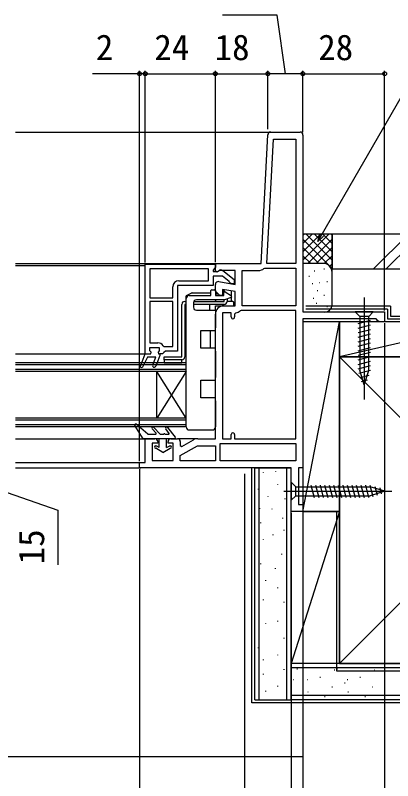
# Model space of a CAD drawing. Units: millimetres, scale not verified. Extents: x -525 to 525, y -783 to 778.
# Drawn here: x 150 to 279.2, y -600.8 to -338.7 of the extents above; entities that cross this region are included whole.
import ezdxf
from ezdxf.enums import TextEntityAlignment as Align

# ---------------------------------------------------------------- set-up
doc = ezdxf.new("R2010")
doc.units = ezdxf.units.MM
doc.header["$LTSCALE"] = 4
for name, color, linetype in [('0-3_YKK_11', 7, 'Continuous'), ('0-5_YKK_12', 2, 'Continuous'), ('0-6_YKK_13', 4, 'Continuous'), ('0-8_YKK_D', 6, 'Continuous'), ('0-A_YSS_K', 3, 'Continuous'), ('0-B_YSS_KE', 3, 'Continuous')]:
    doc.layers.add(name, color=color, linetype=linetype)
doc.styles.add('ＭＳ ゴシック', font='')
doc.styles.get('ＭＳ ゴシック').set_extended_font_data('MS Gothic')

msp = doc.modelspace()

# ---------------------------------------------------------------- linework, layer by layer
at = {"layer": '0-3_YKK_11'}
for p, q in [((237.443, -378.7), (247.494, -378.7)), ((203.294, -483.7), (205.494, -483.7))]:
    msp.add_line(p, q, dxfattribs=at)
for points in [[(248.494, -379.7), (248.494, -440.3), (276.494, -440.3), (276.494, -443.7), (274.594, -443.7), (274.094, -443.2), (273.594, -442.7), (248.494, -442.7), (248.494, -493.7), (246.994, -493.7), (246.994, -506.2), (248.494, -506.2), (248.494, -508.7), (244.494, -508.7), (244.494, -493.7), (192.494, -493.7), (192.494, -491.9), (194.494, -491.9), (194.494, -483.7), (197.794, -483.7)], [(219.668, -429.915), (225.294, -430.907), (225.294, -426.1), (219.938, -426.1), (219.07, -426.642), (218.494, -426.323), (218.494, -423.7), (234.136, -423.7), (236.445, -379.648)], [(194.494, -454.7), (194.494, -423.9), (218.494, -423.9), (218.494, -425), (218.144, -425.477), (217.794, -425.954), (217.794, -426.5), (219.194, -426.5), (219.594, -426.3)], [(216.194, -425.5), (196.094, -425.5), (196.094, -435.5), (203.894, -435.5), (203.894, -431.7)], [(221.011, -426.113), (224.994, -429.225), (224.994, -430.7), (223.893, -430.7), (223.394, -430.225), (223.202, -429.855), (220.956, -428.1), (217.794, -428.1), (217.794, -431.2), (205.494, -431.2), (205.494, -453.7), (201.394, -453.7), (200.894, -454.2), (200.394, -454.7), (199.494, -454.7), (199.494, -455.2), (198.056, -458.852)], [(205.994, -429.6), (216.194, -429.6), (216.194, -425.5)], [(246.094, -438.2), (227.694, -438.2), (227.694, -426.1), (233.261, -426.1)], [(235.13, -425.418), (235.452, -425.3), (246.094, -425.3), (246.094, -438.2)], [(221.394, -438.2), (225.294, -438.2), (225.294, -433.344), (220.894, -432.568), (220.894, -434.7), (219.994, -434.7), (218.494, -433.2), (218.494, -430.9)], [(203.894, -452.1), (203.894, -436.7), (196.094, -436.7), (196.094, -450.9), (198.794, -450.9)], [(246.094, -483.7), (246.094, -439.8), (227.294, -439.8), (226.949, -439.938)], [(212.468, -483.7), (218.494, -483.7), (218.494, -441.1)], [(223.894, -442), (223.894, -440.6), (220.894, -440.6), (220.894, -483.7), (223.894, -483.7), (223.894, -482.3)], [(225.543, -440.587), (225.094, -441.084), (225.094, -442)], [(197.033, -458.448), (198.076, -455.8), (195.24, -455.8), (193.448, -459.488), (192.717, -459.166), (194.494, -454.7), (196.394, -454.7), (196.469, -454.11), (196.094, -453.625), (196.094, -452.5), (199.294, -452.5), (199.294, -453.625), (198.919, -454.11), (198.994, -454.7), (199.494, -454.7), (199.494, -455.2), (198.056, -458.852)], [(200.564, -451.869), (200.985, -452.1), (203.894, -452.1)], [(197.033, -458.448), (198.076, -455.8), (195.24, -455.8), (193.448, -459.488), (192.717, -459.166), (194.494, -454.7)], [(225.094, -482.3), (225.094, -483.7), (246.094, -483.7)], [(198.794, -484.7), (198.794, -485.2), (196.894, -485.2), (196.894, -491.2), (204.094, -491.2), (204.094, -485.2), (202.294, -485.2), (202.294, -484.7)], [(206.494, -484.7), (206.494, -486.045), (207.061, -486.373), (211.018, -484.089)]]:
    msp.add_lwpolyline(points, dxfattribs=at)
for points in [[(236.139, -423.7), (238.371, -381.1), (246.094, -381.1), (246.094, -423.7)], [(218.494, -491.3), (206.494, -491.3), (206.494, -489.471), (212.334, -486.1), (218.494, -486.1)], [(246.094, -491.3), (220.094, -491.3), (220.094, -485.3), (246.094, -485.3)]]:
    msp.add_lwpolyline(points, close=True, dxfattribs=at)
for centre, radius, start, end in [((237.443, -379.7), 1, 90, 176.99997), ((247.494, -379.7), 1, 0.00001, 89.99999), ((220.394, -426.9), 1, 51.91328, 143.13011), ((233.261, -423.2), 2.9, 269.99999, 310.11919), ((205.994, -431.7), 2.1, 90.00001, 179.99999), ((219.494, -430.9), 1, 80.00002, 180), ((221.394, -441.1), 2.9, 90.00001, 179.99999), ((225.294, -438.2), 2.4, 275.9378, 313.60284), ((224.494, -442), 0.6, 179.99999, 0.00001), ((198.794, -453), 2.1, 32.57896, 89.99999), ((197.544, -458.65), 0.55, 158.50165, 338.50167), ((197.544, -458.65), 0.55, 158.50165, 338.50167), ((224.494, -482.3), 0.6, 359.99999, 180.00001), ((197.794, -484.7), 1, 0.00001, 89.99999), ((203.294, -484.7), 1, 90.00001, 179.99999), ((205.494, -484.7), 1, 0.00001, 89.99999), ((212.468, -486.6), 2.9, 89.99998, 119.99999)]:
    msp.add_arc(centre, radius, start, end, dxfattribs=at)
at = {"layer": '0-5_YKK_12'}
for p, q in [((149.994, -378.7), (237.443, -378.7)), ((149.994, -423.7), (218.994, -423.7)), ((149.994, -424.4), (194.494, -424.4)), ((149.994, -454.7), (194.495, -454.7)), ((208.494, -457.7), (149.994, -457.7)), ((208.494, -458.4), (149.994, -458.4)), ((208.494, -479.7), (208.494, -457.7)), ((208.494, -460), (149.994, -460)), ((208.494, -460.7), (149.994, -460.7)), ((208.494, -476.7), (198.494, -460.7)), ((208.494, -476.7), (149.994, -476.7)), ((208.494, -477.4), (149.994, -477.4)), ((208.494, -479), (149.994, -479)), ((208.494, -479.7), (149.994, -479.7)), ((149.994, -483.7), (194.994, -483.7)), ((212.468, -483.7), (205.495, -483.7)), ((149.994, -491.9), (192.994, -491.9)), ((149.994, -493.7), (192.994, -493.7))]:
    msp.add_line(p, q, dxfattribs=at)
msp.add_lwpolyline([(208.494, -460.7), (198.494, -476.7), (198.494, -460.7)], dxfattribs=at)
at = {"layer": '0-6_YKK_13'}
for p, q in [((208.494, -435.7), (208.494, -434.885)), ((208.66, -434.617), (210.431, -433.732)), ((209.494, -434.7), (216.994, -434.7)), ((210.565, -433.7), (216.994, -433.7)), ((216.994, -434.7), (216.994, -433)), ((217.294, -432.7), (218.194, -432.7)), ((218.494, -433), (218.494, -434.7)), ((218.794, -434.2), (218.494, -434.2)), ((218.494, -434.7), (221.394, -434.7)), ((218.794, -434.2), (218.794, -433.5)), ((219.494, -434.2), (218.794, -434.2)), ((221.294, -434.2), (220.894, -434.2)), ((221.294, -432.7), (220.925, -432.7)), ((221.294, -432.7), (221.64, -432.7)), ((221.294, -434.2), (221.294, -432.7)), ((221.394, -434.7), (221.394, -433.6)), ((221.866, -433.354), (223.969, -434.826)), ((222.36, -433.7), (222.494, -433.7)), ((222.494, -433.7), (222.494, -433.794)), ((223.994, -434.846), (223.994, -433.115)), ((206.994, -455.7), (206.994, -437.7)), ((207.994, -436.7), (208.494, -436.7)), ((208.494, -437.7), (207.994, -437.7)), ((207.994, -437.7), (207.994, -455.7)), ((208.494, -479.7), (208.494, -435.7)), ((210.994, -437.2), (210.994, -438.7)), ((221.494, -437.7), (210.994, -437.7)), ((216.494, -437.7), (210.994, -437.7)), ((211.128, -436.7), (221.494, -436.7)), ((221.523, -436.2), (211.994, -436.2)), ((216.494, -437.7), (216.494, -439.7)), ((218.494, -436.4), (218.494, -436.2)), ((221.494, -436.7), (221.494, -436.2)), ((223.899, -435.354), (221.625, -436.182)), ((222.494, -435.866), (222.494, -436.7)), ((224.494, -436.7), (222.494, -436.7)), ((223.994, -436.4), (223.994, -435.298)), ((224.794, -437.9), (224.794, -437)), ((269.495, -435.3), (269.495, -470.3)), ((211.994, -439.7), (218.494, -439.7)), ((218.494, -439.7), (218.494, -438.2)), ((218.494, -438.2), (224.494, -438.2)), ((218.494, -439.7), (218.494, -445.7)), ((272.595, -440.3), (266.395, -440.3)), ((266.395, -440.3), (267.945, -441.85)), ((272.595, -440.3), (271.045, -441.85)), ((267.945, -441.85), (267.945, -460.384)), ((271.045, -441.85), (267.945, -441.85)), ((271.045, -460.384), (271.045, -441.85)), ((267.395, -444.276), (271.595, -443.151)), ((267.395, -445.829), (271.595, -444.704)), ((213.494, -452.7), (213.494, -446.7)), ((216.744, -446.7), (216.744, -452.7)), ((267.395, -447.382), (271.595, -446.257)), ((267.395, -448.935), (271.595, -447.81)), ((267.395, -450.488), (271.595, -449.363)), ((218.494, -452.7), (213.494, -452.7)), ((218.494, -453.7), (218.494, -452.7)), ((267.395, -452.041), (271.595, -450.916)), ((267.395, -453.594), (271.595, -452.469)), ((200.994, -455.7), (206.994, -455.7)), ((200.994, -456.7), (200.994, -455.7)), ((218.494, -453.7), (218.494, -462.7)), ((267.395, -455.147), (271.595, -454.021)), ((267.395, -456.7), (271.595, -455.574)), ((206.994, -456.7), (200.994, -456.7)), ((267.395, -458.253), (271.595, -457.127)), ((267.395, -459.806), (271.595, -458.68)), ((267.654, -461.289), (271.595, -460.233)), ((269.495, -465.3), (267.945, -460.384)), ((269.495, -465.3), (271.045, -460.384)), ((213.494, -469.7), (213.494, -463.7)), ((268.105, -462.721), (271.141, -461.908)), ((268.557, -464.153), (270.607, -463.604)), ((218.494, -469.7), (213.494, -469.7)), ((218.494, -470.7), (218.494, -469.7)), ((218.494, -470.7), (218.494, -479.7)), ((193.794, -483.7), (190.94, -479.16)), ((195.338, -482.152), (191.389, -478.772)), ((195.468, -482.2), (198.042, -482.2)), ((198.189, -481.864), (196.801, -480.372)), ((199.535, -482.136), (197.387, -479.828)), ((199.681, -482.2), (200.816, -482.2)), ((201.216, -482.2), (202.509, -482.2)), ((202.667, -481.877), (201.478, -480.345)), ((202.11, -479.854), (204.731, -483.216)), ((209.494, -480.7), (217.494, -480.7)), ((204.494, -483.7), (193.794, -483.7)), ((199.294, -486.755), (199.294, -483.7)), ((201.794, -486.755), (201.794, -483.7)), ((197.994, -486.2), (198.227, -486.2)), ((197.994, -487), (198.119, -487)), ((200.544, -488.4), (198.119, -487)), ((199.294, -486.755), (198.427, -486.254)), ((200.544, -488.4), (202.969, -487)), ((201.794, -486.755), (202.662, -486.254)), ((202.862, -486.2), (203.094, -486.2)), ((202.969, -487), (203.094, -487)), ((244.495, -498.6), (246.045, -500.15)), ((246.045, -500.15), (271.579, -500.15)), ((251.24, -499.6), (252.366, -503.8)), ((252.793, -499.6), (253.918, -503.8)), ((254.346, -499.6), (255.471, -503.8)), ((255.899, -499.6), (257.024, -503.8)), ((257.452, -499.6), (258.577, -503.8)), ((259.005, -499.6), (260.13, -503.8)), ((260.558, -499.6), (261.683, -503.8)), ((262.11, -499.6), (263.236, -503.8)), ((263.663, -499.6), (264.789, -503.8)), ((265.216, -499.6), (266.342, -503.8)), ((266.769, -499.6), (267.895, -503.8)), ((268.322, -499.6), (269.448, -503.8)), ((269.875, -499.6), (271, -503.8)), ((271.428, -499.6), (272.484, -503.541)), ((276.495, -501.7), (271.579, -500.15)), ((273.102, -500.053), (273.916, -503.089)), ((274.799, -500.588), (275.348, -502.638)), ((241.995, -501.7), (278.995, -501.7)), ((246.045, -503.25), (271.579, -503.25)), ((276.495, -501.7), (271.579, -503.25)), ((276.495, -501.7), (271.579, -503.25))]:
    msp.add_line(p, q, dxfattribs=at)
for points in [[(213.494, -446.7), (218.494, -446.7), (218.494, -445.7)], [(213.494, -463.7), (218.494, -463.7), (218.494, -462.7)], [(244.495, -498.6), (244.495, -504.8), (246.045, -503.25), (246.045, -500.15)]]:
    msp.add_lwpolyline(points, dxfattribs=at)
msp.add_lwpolyline([(206.994, -457.7), (206.994, -456.7), (200.994, -456.7), (200.994, -457.7)], close=True, dxfattribs=at)
for centre, radius, start, end in [((208.794, -434.885), 0.3, 116.56505, 180), ((209.494, -435.7), 1, 90, 180), ((210.565, -434), 0.3, 90, 116.56505), ((217.294, -433), 0.3, 90, 180), ((218.194, -433), 0.3, 0, 90), ((221.694, -433.6), 0.3, 55, 180), ((223.797, -435.072), 0.3, 290, 55), ((207.994, -437.7), 1, 90, 180), ((211.994, -437.2), 1, 90, 180), ((218.794, -436.4), 0.3, 180, 270), ((221.494, -436.7), 1, 270, 0), ((221.523, -435.9), 0.3, 270, 290), ((224.294, -436.4), 0.3, 180, 270), ((224.494, -437), 0.3, 0, 90), ((211.994, -438.7), 1, 180, 270), ((224.494, -437.9), 0.3, 270, 0), ((206.994, -455.7), 1, 270, 0), ((191.194, -479), 0.3, 49.43895, 212.15282), ((197.094, -480.1), 0.4, 42.9326, 222.9326), ((201.794, -480.1), 0.4, 37.94551, 217.81232), ((209.494, -479.7), 1, 180, 270), ((217.494, -479.7), 1, 270, 0), ((195.468, -482), 0.2, 229.43895, 270), ((198.042, -482), 0.2, 270, 42.9326), ((199.681, -482), 0.2, 222.9326, 270), ((201.016, -482.2), 0.2, 0, 180), ((202.509, -482), 0.2, 270, 37.81232), ((204.494, -483.4), 0.3, 270, 37.94551), ((197.994, -486.6), 0.4, 90, 270), ((198.227, -486.6), 0.4, 60, 90), ((202.862, -486.6), 0.4, 90, 120), ((203.094, -486.6), 0.4, 270, 90)]:
    msp.add_arc(centre, radius, start, end, dxfattribs=at)
at = {"layer": '0-8_YKK_D'}
for p, q in [((192.494, -358.7), (176.44, -358.7)), ((192.494, -491.4), (192.494, -357.7)), ((194.494, -358.7), (192.494, -358.7)), ((194.494, -423.4), (194.494, -357.7)), ((194.494, -423.4), (194.494, -357.7)), ((194.494, -358.7), (218.494, -358.7)), ((194.494, -358.7), (197.044, -358.7)), ((218.494, -423.2), (218.494, -357.7)), ((218.494, -423.2), (218.494, -357.7)), ((218.494, -358.7), (236.494, -358.7)), ((236.494, -377.7), (236.494, -357.7)), ((236.494, -375.7), (236.494, -357.7)), ((248.494, -358.7), (236.494, -358.7)), ((248.494, -378.7), (248.494, -357.7)), ((248.494, -378.7), (248.494, -357.7)), ((248.494, -358.7), (276.494, -358.7)), ((276.494, -439.8), (276.494, -357.7)), ((276.494, -444.086), (276.494, -733.7)), ((192.494, -494.2), (192.494, -653.7)), ((228.494, -495.794), (228.494, -713.7)), ((248.494, -508.45), (248.493, -653.703)), ((248.494, -508.31), (248.494, -713.7)), ((248.494, -508.45), (248.494, -733.7)), ((248.494, -508.45), (248.494, -693.7)), ((244.494, -509.2), (244.493, -653.703)), ((228.494, -514.105), (228.494, -653.7)), ((228.494, -515.105), (228.494, -713.7)), ((248.494, -515.439), (248.494, -733.7))]:
    msp.add_line(p, q, dxfattribs=at)
for points in [[(242.494, -358.7), (239.702, -338.7), (220.975, -338.7)], [(253.633, -416.198), (254.908, -413.989), (298.339, -338.7), (383.66, -338.7)], [(255.499, -414.33), (253.633, -416.198), (254.316, -413.647)], [(144.494, -501.2), (164.494, -508.163), (164.494, -526.89)]]:
    msp.add_lwpolyline(points, dxfattribs=at)
for centre in [(192.494, -358.7), (194.494, -358.7), (194.494, -358.7), (218.494, -358.7), (218.494, -358.7), (236.494, -358.7), (236.494, -358.7), (248.494, -358.7), (248.494, -358.7), (276.494, -358.7)]:
    msp.add_circle(centre, 0.637, dxfattribs=at)
at = {"layer": '0-A_YSS_K'}
for p, q in [((258.495, -413.7), (248.495, -413.7)), ((248.495, -422.558), (257.352, -413.7)), ((248.495, -419.729), (254.524, -413.7)), ((248.495, -416.901), (251.696, -413.7)), ((248.495, -414.073), (248.867, -413.7)), ((249.637, -413.7), (258.495, -422.558)), ((252.465, -413.7), (258.495, -419.729)), ((255.294, -413.7), (258.495, -416.901)), ((258.122, -413.7), (258.495, -414.073)), ((258.495, -426.7), (258.495, -413.7)), ((284.605, -413.7), (272.605, -425.7)), ((288.847, -413.7), (276.847, -425.7)), ((248.495, -415.386), (258.495, -425.386)), ((250.181, -423.7), (258.495, -415.386)), ((248.495, -418.215), (253.98, -423.7)), ((253.009, -423.7), (258.495, -418.215)), ((248.495, -421.043), (251.169, -423.718)), ((255.82, -423.718), (258.495, -421.043)), ((255.495, -423.7), (248.495, -423.7)), ((257.7, -424.666), (258.495, -423.872)), ((252.351, -426.195), (252.551, -426.195)), ((255.689, -425.528), (255.89, -425.528)), ((258.495, -437.8), (258.495, -426.7)), ((250.495, -428.026), (250.695, -428.026)), ((256.691, -429.867), (256.891, -429.867)), ((251.684, -430.535), (251.884, -430.535)), ((254.02, -430.201), (254.22, -430.201)), ((253.418, -432.994), (253.618, -432.994)), ((255.689, -434.541), (255.89, -434.541)), ((252.018, -435.542), (252.218, -435.542)), ((253.039, -437.32), (253.239, -437.32)), ((248.795, -440.3), (255.495, -440.3)), ((250.035, -438.151), (250.235, -438.151)), ((253.687, -439.214), (253.887, -439.214)), ((256.691, -438.382), (256.891, -438.382)), ((248.494, -508.7), (260.995, -443.7)), ((313.495, -443.7), (260.995, -455.7)), ((260.997, -455.7), (365.997, -560.7)), ((260.997, -560.7), (365.997, -455.7)), ((230.997, -574.2), (230.997, -493.7)), ((233.497, -573.2), (233.497, -493.7)), ((234.838, -495.119), (234.838, -495.319)), ((239.049, -494.892), (239.049, -495.092)), ((242.997, -573.2), (242.997, -493.7)), ((239.783, -499.24), (239.783, -499.44)), ((233.189, -500.888), (233.189, -501.088)), ((236.486, -503.361), (236.486, -503.561)), ((242.277, -504.182), (242.277, -504.382)), ((233.592, -507.5), (233.592, -507.7)), ((237.879, -507.69), (237.879, -507.89)), ((244.497, -560.7), (244.497, -508.251)), ((241.498, -510.808), (241.498, -511.008)), ((260.997, -508.7), (244.497, -508.7)), ((260.997, -508.7), (244.497, -560.7)), ((260.997, -560.7), (260.997, -508.7)), ((234.013, -512.426), (234.013, -512.626)), ((241.931, -514.899), (241.931, -515.099)), ((234.838, -518.195), (234.838, -518.395)), ((238.134, -516.547), (238.134, -516.747)), ((241.107, -523.14), (241.107, -523.34)), ((234.013, -526.437), (234.013, -526.637)), ((238.958, -528.085), (238.958, -528.285)), ((235.662, -532.206), (235.662, -532.406)), ((239.783, -534.679), (239.783, -534.879)), ((234.838, -538.799), (234.838, -538.999)), ((241.931, -539.624), (241.931, -539.824)), ((235.662, -546.972), (235.662, -547.172)), ((239.783, -546.148), (239.783, -546.348)), ((241.931, -551.917), (241.931, -552.117)), ((233.189, -555.214), (233.189, -555.414)), ((239.783, -557.686), (239.783, -557.886)), ((234.838, -559.335), (234.838, -559.535)), ((260.997, -560.7), (244.497, -560.7)), ((241.931, -562.631), (241.931, -562.831)), ((425.991, -562.2), (244.497, -562.2)), ((246.407, -562.53), (246.607, -562.53)), ((259.205, -562.919), (259.405, -562.919)), ((260.18, -562.53), (260.38, -562.53)), ((272.978, -562.919), (273.178, -562.919)), ((234.838, -564.28), (234.838, -564.48)), ((245.113, -566.148), (245.313, -566.148)), ((249.915, -566.148), (250.115, -566.148)), ((254.263, -565.414), (254.463, -565.414)), ((263.688, -566.148), (263.888, -566.148)), ((268.036, -565.414), (268.236, -565.414)), ((239.783, -568.401), (239.783, -568.601)), ((258.384, -568.711), (258.584, -568.711)), ((262.713, -567.317), (262.913, -567.317)), ((272.157, -568.711), (272.357, -568.711)), ((276.486, -567.317), (276.686, -567.317)), ((235.662, -570.049), (235.662, -570.249)), ((250.143, -570.359), (250.343, -570.359)), ((263.916, -570.359), (264.116, -570.359)), ((425.991, -571.7), (244.497, -571.7)), ((248.497, -573.2), (248.497, -592.7)), ((255.912, -572.007), (256.112, -572.007)), ((260.96, -571.605), (261.16, -571.605)), ((262.523, -571.605), (262.723, -571.605)), ((269.685, -572.007), (269.885, -572.007)), ((276.296, -571.605), (276.496, -571.605)), ((425.991, -574.2), (230.997, -574.2)), ((248.497, -592.7), (-84.915, -592.7))]:
    msp.add_line(p, q, dxfattribs=at)
for points in [[(260.995, -508.7), (260.995, -443.7), (248.495, -443.7), (248.494, -508.7)], [(313.495, -455.7), (313.495, -443.7), (260.995, -443.7), (260.995, -455.7)]]:
    msp.add_lwpolyline(points, close=True, dxfattribs=at)
for centre, radius, start, end in [((255.495, -426.7), 3, 360, 90), ((255.887, -437.721), 2.609, 261.34878, 358.26236)]:
    msp.add_arc(centre, radius, start, end, dxfattribs=at)
at = {"layer": '0-B_YSS_KE'}
for p, q in [((425.988, -425.7), (258.495, -425.7)), ((278.495, -438.3), (249.495, -438.3)), ((277.495, -439.3), (249.495, -439.3)), ((231.997, -573.2), (231.997, -493.7)), ((231.997, -493.7), (244.497, -493.7)), ((244.497, -573.2), (244.497, -493.7)), ((259.997, -508.7), (259.997, -563.2)), ((425.991, -560.7), (244.497, -560.7)), ((244.497, -573.2), (244.497, -560.7)), ((259.997, -563.2), (425.991, -563.2)), ((231.997, -573.2), (244.497, -573.2)), ((425.991, -573.2), (244.497, -573.2))]:
    msp.add_line(p, q, dxfattribs=at)
for points in [[(425.988, -413.7), (258.495, -413.7), (258.495, -425.7)], [(277.495, -439.3), (277.495, -442.7), (324.495, -442.7)], [(278.495, -438.3), (278.495, -441.7), (325.495, -441.7)], [(365.997, -455.7), (260.997, -455.7), (260.997, -560.7), (365.997, -560.7)]]:
    msp.add_lwpolyline(points, dxfattribs=at)

# ---------------------------------------------------------------- texts
at = {"layer": '0-8_YKK_D', "style": 'ＭＳ ゴシック'}
for s, p in [('2', (177.553, -356.7)), ('24', (197.597, -356.7)), ('18', (218.256, -356.7)), ('28', (253.733, -356.7))]:
    msp.add_text(s, height=8.798, dxfattribs=at).set_placement(p, align=Align.BOTTOM_LEFT)
msp.add_text('15', height=8.798, rotation=90, dxfattribs=at).set_placement((162.494, -526.731), align=Align.BOTTOM_LEFT)

doc.saveas('drawing.dxf')
